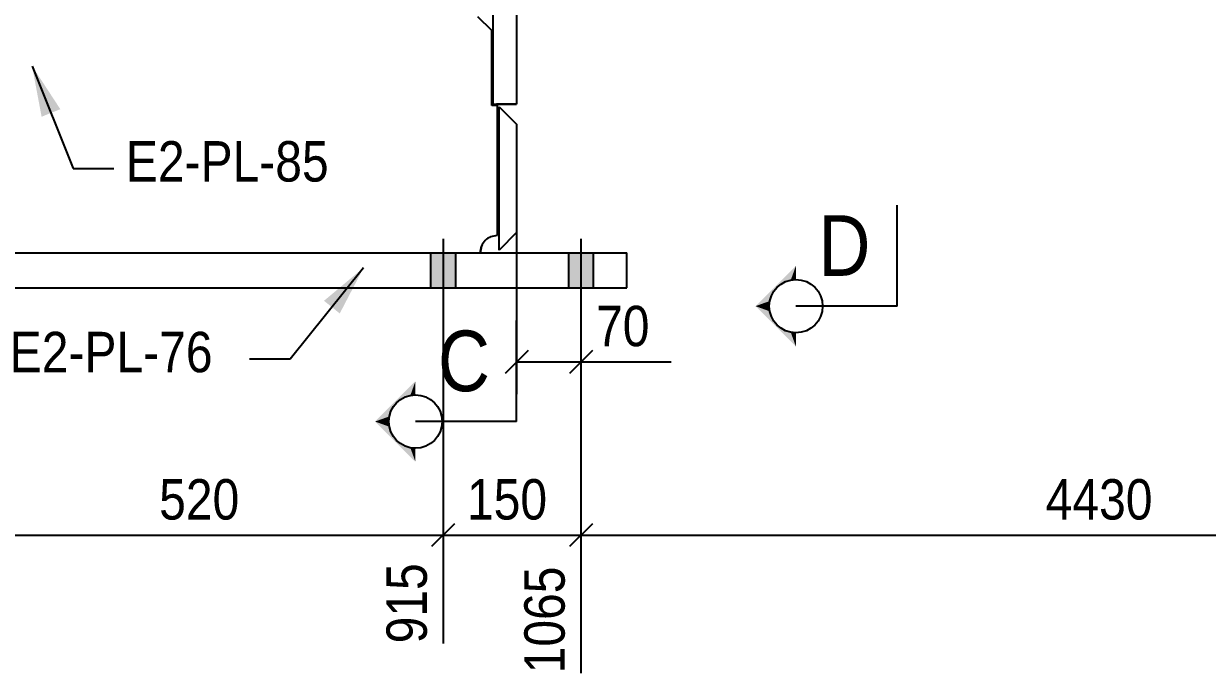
# Model space of a CAD drawing. Header units: millimetres. Extents: x 67 to 383, y 106 to 148.
# Drawn here: x 156.7 to 166.12, y 127.65 to 132.82 of the extents above; entities that cross this region are included whole.
import ezdxf

# ---------------------------------------------------------------- set-up
doc = ezdxf.new("R2010")
doc.units = ezdxf.units.MM
doc.linetypes.add('XKITLINE00', pattern=[0])
doc.styles.add('ARIAL', font='ARIAL.TTF')

msp = doc.modelspace()

# ---------------------------------------------------------------- linework, layer by layer
at = {"color": 2, "linetype": 'XKITLINE00'}
for p, q in [((160.4378, 132.1847), (160.4378, 134.2689)), ((160.6235, 134.2689), (160.6235, 132.1847)), ((160.4262, 132.7698), (160.3165, 132.8795)), ((160.4262, 132.1738), (160.4262, 132.7698)), ((160.4726, 132.1738), (160.4262, 132.1738)), ((160.4378, 132.1847), (160.6235, 132.1847)), ((160.4726, 131.1401), (160.4726, 132.1738)), ((160.4842, 131.0227), (160.4842, 132.1628)), ((160.4842, 132.1628), (160.6235, 132.0235)), ((160.6235, 132.0235), (160.6235, 131.162)), ((160.4193, 131.1295), (160.4726, 131.1401)), ((160.6235, 131.162), (160.4842, 131.0227)), ((160.3333, 131.0008), (160.3439, 131.0541)), ((154.7732, 131.0008), (161.5011, 131.0008)), ((161.5011, 130.7222), (161.5011, 131.0008)), ((154.7732, 130.7222), (161.5011, 130.7222))]:
    msp.add_line(p, q, dxfattribs=at)
at = {"linetype": 'XKITLINE00'}
for p, q in [((156.7681, 132.4869), (157.0959, 131.6724)), ((160.6235, 132.1847), (160.4627, 132.1847)), ((160.6235, 132.0239), (160.6235, 129.8748)), ((157.0959, 131.6724), (157.4177, 131.6724)), ((163.6513, 130.5759), (163.6513, 131.3803)), ((160.3439, 131.0541), (160.3333, 131.0008)), ((160.3498, 131.0664), (160.3439, 131.0541)), ((160.3439, 131.0541), (160.3439, 131.0541)), ((160.3568, 131.0782), (160.3498, 131.0664)), ((160.3649, 131.0892), (160.3568, 131.0782)), ((160.3741, 131.0993), (160.3649, 131.0892)), ((160.3781, 131.1029), (160.3741, 131.0993)), ((156.8637, 131.0008), (157.0329, 131.0008)), ((157.2022, 131.0008), (157.3714, 131.0008)), ((157.5407, 131.0008), (157.7099, 131.0008)), ((157.8792, 131.0008), (158.0484, 131.0008)), ((158.2177, 131.0008), (158.3869, 131.0008)), ((158.5562, 131.0008), (158.7254, 131.0008)), ((158.8947, 131.0008), (159.0639, 131.0008)), ((159.2332, 131.0008), (159.4024, 131.0008)), ((159.5717, 131.0008), (159.7409, 131.0008)), ((159.9102, 131.0008), (160.0794, 131.0008)), ((160.2487, 131.0008), (160.3333, 131.0008)), ((159.4056, 130.8818), (158.8212, 130.1545)), ((163.6513, 130.5759), (162.8469, 130.5759)), ((160.6235, 129.6575), (160.6235, 130.4619)), ((161.1355, 130.3407), (161.1355, 129.8748)), ((160.7146, 130.2232), (160.5325, 130.0412)), ((161.2265, 130.2232), (161.0444, 130.0412)), ((158.8212, 130.1545), (158.4994, 130.1545)), ((160.0385, 130.1165), (160.0385, 127.8918)), ((160.0385, 130.1165), (160.0385, 127.8918)), ((160.6235, 130.1322), (161.1355, 130.1322)), ((161.1355, 130.1322), (161.8541, 130.1322)), ((161.1355, 130.1322), (161.8541, 130.1322)), ((161.1355, 129.9576), (161.1355, 127.6532)), ((161.1355, 129.9576), (161.1355, 127.6532)), ((160.6235, 129.6575), (159.8191, 129.6575)), ((160.1295, 128.8436), (159.9475, 128.6616)), ((160.1295, 128.8436), (159.9581, 128.6722)), ((161.2265, 128.8436), (161.0444, 128.6616)), ((161.2265, 128.8436), (161.055, 128.6722)), ((156.2358, 128.7526), (160.0385, 128.7526)), ((160.0385, 128.7526), (161.1355, 128.7526)), ((161.1355, 128.7526), (169.4882, 128.7526))]:
    msp.add_line(p, q, dxfattribs=at)
at = {"color": 3, "linetype": 'XKITLINE00'}
for p, q in [((160.0385, 131.1111), (160.0385, 130.1185)), ((160.0385, 131.1111), (160.0385, 130.1185)), ((160.0385, 131.1111), (160.0385, 130.1185)), ((160.0385, 131.1111), (160.0385, 130.1185)), ((161.1355, 131.1111), (161.1355, 130.1185)), ((161.1355, 131.1111), (161.1355, 130.1185)), ((161.1355, 131.1111), (161.1355, 130.1185)), ((161.1355, 131.1111), (161.1355, 130.1185)), ((159.9398, 131.0008), (159.9398, 130.7222)), ((159.9398, 131.0008), (159.9398, 130.7222)), ((159.9398, 131.0008), (159.9398, 130.7222)), ((159.9398, 131.0008), (159.9398, 130.7222)), ((160.1372, 131.0008), (160.1372, 130.7222)), ((160.1372, 131.0008), (160.1372, 130.7222)), ((160.1372, 131.0008), (160.1372, 130.7222)), ((160.1372, 131.0008), (160.1372, 130.7222)), ((161.0367, 131.0008), (161.0367, 130.7222)), ((161.0367, 131.0008), (161.0367, 130.7222)), ((161.0367, 131.0008), (161.0367, 130.7222)), ((161.0367, 131.0008), (161.0367, 130.7222)), ((161.2342, 131.0008), (161.2342, 130.7222)), ((161.2342, 131.0008), (161.2342, 130.7222)), ((161.2342, 131.0008), (161.2342, 130.7222)), ((161.2342, 131.0008), (161.2342, 130.7222))]:
    msp.add_line(p, q, dxfattribs=at)
at = {"linetype": 'XKITLINE00'}
for centre in [(162.8469, 130.5759), (159.8191, 129.6575)]:
    msp.add_circle(centre, 0.2124, dxfattribs=at)
at = {"color": 2, "linetype": 'XKITLINE00'}
msp.add_arc((160.4726, 131.0008), 0.1393, 112.5, 157.5, dxfattribs=at)
for p in [(160.6235, 130.1322), (161.1355, 130.1322)]:
    msp.add_point(p)
at = {"color": 3}
for p in [(160.0385, 128.7526), (160.0385, 128.7526), (161.1355, 128.7526), (161.1355, 128.7526)]:
    msp.add_point(p, dxfattribs=at)
at = {"linetype": 'Continuous'}
for points in [[(156.7681, 132.4869), (156.9929, 132.1438), (156.7681, 132.4869), (156.8436, 132.0838)], [(159.4056, 130.8818), (159.2164, 130.5179), (159.4056, 130.8818), (159.091, 130.6187)], [(162.8469, 130.8977), (162.5251, 130.5759), (162.6839, 130.7096)], [(162.8469, 130.8977), (162.6839, 130.7096), (162.6978, 130.7249)], [(162.8469, 130.8977), (162.6978, 130.7249), (162.7132, 130.7389)], [(162.8469, 130.8977), (162.7132, 130.7389), (162.7298, 130.7513)], [(162.8469, 130.8977), (162.7298, 130.7513), (162.7475, 130.7621)], [(162.8469, 130.8977), (162.7475, 130.7621), (162.7662, 130.7711)], [(162.8469, 130.8977), (162.7662, 130.7711), (162.7857, 130.7783)], [(162.8469, 130.8977), (162.7857, 130.7783), (162.8057, 130.7835)], [(162.8469, 130.8977), (162.8057, 130.7835), (162.8262, 130.7869)], [(162.8469, 130.7883), (162.8469, 130.8977), (162.8262, 130.7869)], [(162.5251, 130.5759), (162.6715, 130.693), (162.6839, 130.7096)], [(162.5251, 130.5759), (162.6607, 130.6752), (162.6715, 130.693)], [(162.5251, 130.5759), (162.6517, 130.6566), (162.6607, 130.6752)], [(162.5251, 130.5759), (162.6445, 130.6371), (162.6517, 130.6566)], [(162.5251, 130.5759), (162.6392, 130.6171), (162.6445, 130.6371)], [(162.5251, 130.5759), (162.6359, 130.5966), (162.6392, 130.6171)], [(162.5251, 130.5759), (162.6345, 130.5759), (162.6359, 130.5966)], [(162.5251, 130.5759), (162.8469, 130.2541), (162.7126, 130.4122)], [(162.5251, 130.5759), (162.7126, 130.4122), (162.6971, 130.4261)], [(162.5251, 130.5759), (162.6971, 130.4261), (162.6832, 130.4416)], [(162.5251, 130.5759), (162.6832, 130.4416), (162.6708, 130.4582)], [(162.5251, 130.5759), (162.6708, 130.4582), (162.66, 130.4761)], [(162.5251, 130.5759), (162.66, 130.4761), (162.6511, 130.4948)], [(162.5251, 130.5759), (162.6511, 130.4948), (162.644, 130.5144)], [(162.5251, 130.5759), (162.644, 130.5144), (162.6388, 130.5346)], [(162.5251, 130.5759), (162.6388, 130.5346), (162.6357, 130.5551)], [(162.5251, 130.5759), (162.6357, 130.5551), (162.6345, 130.5759)], [(162.8469, 130.2541), (162.7292, 130.3998), (162.7126, 130.4122)], [(162.8469, 130.2541), (162.7471, 130.389), (162.7292, 130.3998)], [(162.8469, 130.2541), (162.7658, 130.3801), (162.7471, 130.389)], [(162.8469, 130.2541), (162.7854, 130.373), (162.7658, 130.3801)], [(162.8469, 130.2541), (162.8056, 130.3678), (162.7854, 130.373)], [(162.8469, 130.2541), (162.8261, 130.3647), (162.8056, 130.3678)], [(162.8469, 130.2541), (162.8469, 130.3635), (162.8261, 130.3647)], [(159.8191, 129.9792), (159.4974, 129.6575), (159.6561, 129.7912)], [(159.8191, 129.9792), (159.6561, 129.7912), (159.6701, 129.8065)], [(159.8191, 129.9792), (159.6701, 129.8065), (159.6854, 129.8205)], [(159.8191, 129.9792), (159.6854, 129.8205), (159.702, 129.8329)], [(159.8191, 129.9792), (159.702, 129.8329), (159.7198, 129.8436)], [(159.8191, 129.9792), (159.7198, 129.8436), (159.7385, 129.8526)], [(159.8191, 129.9792), (159.7385, 129.8526), (159.7579, 129.8598)], [(159.8191, 129.9792), (159.7579, 129.8598), (159.778, 129.8651)], [(159.8191, 129.9792), (159.778, 129.8651), (159.7984, 129.8685)], [(159.8191, 129.8698), (159.8191, 129.9792), (159.7984, 129.8685)], [(159.4974, 129.6575), (159.6437, 129.7745), (159.6561, 129.7912)], [(159.4974, 129.6575), (159.633, 129.7568), (159.6437, 129.7745)], [(159.4974, 129.6575), (159.6239, 129.7381), (159.633, 129.7568)], [(159.4974, 129.6575), (159.6168, 129.7187), (159.6239, 129.7381)], [(159.4974, 129.6575), (159.6115, 129.6986), (159.6168, 129.7187)], [(159.4974, 129.6575), (159.6081, 129.6782), (159.6115, 129.6986)], [(159.4974, 129.6575), (159.6068, 129.6575), (159.6081, 129.6782)], [(159.4974, 129.6575), (159.8191, 129.3357), (159.6848, 129.4937)], [(159.4974, 129.6575), (159.6848, 129.4937), (159.6694, 129.5077)], [(159.4974, 129.6575), (159.6694, 129.5077), (159.6554, 129.5231)], [(159.4974, 129.6575), (159.6554, 129.5231), (159.643, 129.5398)], [(159.4974, 129.6575), (159.643, 129.5398), (159.6323, 129.5576)], [(159.4974, 129.6575), (159.6323, 129.5576), (159.6233, 129.5764)], [(159.4974, 129.6575), (159.6233, 129.5764), (159.6162, 129.596)], [(159.4974, 129.6575), (159.6162, 129.596), (159.6111, 129.6161)], [(159.4974, 129.6575), (159.6111, 129.6161), (159.6079, 129.6367)], [(159.4974, 129.6575), (159.6079, 129.6367), (159.6068, 129.6575)], [(159.8191, 129.3357), (159.7015, 129.4813), (159.6848, 129.4937)], [(159.8191, 129.3357), (159.7193, 129.4706), (159.7015, 129.4813)], [(159.8191, 129.3357), (159.7381, 129.4616), (159.7193, 129.4706)], [(159.8191, 129.3357), (159.7576, 129.4546), (159.7381, 129.4616)], [(159.8191, 129.3357), (159.7778, 129.4494), (159.7576, 129.4546)], [(159.8191, 129.3357), (159.7984, 129.4463), (159.7778, 129.4494)], [(159.8191, 129.3357), (159.8191, 129.4451), (159.7984, 129.4463)]]:
    msp.add_solid(points, dxfattribs=at)
at = {"color": 3, "linetype": 'Continuous'}
for points in [[(159.9398, 130.7222), (160.1372, 130.7222), (160.1372, 131.0008)], [(159.9398, 130.7222), (160.1372, 131.0008), (159.9398, 131.0008)], [(159.9398, 130.7222), (160.1372, 130.7222), (160.1372, 131.0008)], [(159.9398, 130.7222), (160.1372, 131.0008), (159.9398, 131.0008)], [(159.9398, 130.7222), (160.1372, 130.7222), (160.1372, 131.0008)], [(159.9398, 130.7222), (160.1372, 131.0008), (159.9398, 131.0008)], [(159.9398, 130.7222), (160.1372, 130.7222), (160.1372, 131.0008)], [(159.9398, 130.7222), (160.1372, 131.0008), (159.9398, 131.0008)], [(161.0367, 130.7222), (161.2342, 130.7222), (161.2342, 131.0008)], [(161.0367, 130.7222), (161.2342, 131.0008), (161.0367, 131.0008)], [(161.0367, 130.7222), (161.2342, 130.7222), (161.2342, 131.0008)], [(161.0367, 130.7222), (161.2342, 131.0008), (161.0367, 131.0008)], [(161.0367, 130.7222), (161.2342, 130.7222), (161.2342, 131.0008)], [(161.0367, 130.7222), (161.2342, 131.0008), (161.0367, 131.0008)], [(161.0367, 130.7222), (161.2342, 130.7222), (161.2342, 131.0008)], [(161.0367, 130.7222), (161.2342, 131.0008), (161.0367, 131.0008)]]:
    msp.add_solid(points, dxfattribs=at)

# ---------------------------------------------------------------- texts
at = {"color": 3, "style": 'ARIAL', "width": 0.85}
for s, p in [('E2-PL-85', (157.5142, 131.5678)), ('70', (161.2561, 130.2569)), ('E2-PL-76', (156.5901, 130.0499)), ('520', (157.7792, 128.8773)), ('150', (160.229, 128.8773)), ('4430', (164.8345, 128.8773))]:
    msp.add_text(s, height=0.32177, dxfattribs=at).set_placement(p)
at = {"color": 1, "style": 'ARIAL', "width": 0.85}
for s, p in [('D', (163.0257, 130.8172)), ('C', (159.9979, 129.8988))]:
    msp.add_text(s, height=0.4827, dxfattribs=at).set_placement(p)
at = {"color": 3, "style": 'ARIAL', "width": 0.85}
for s, p in [('915', (159.9098, 127.8918)), ('1065', (161.0067, 127.6532))]:
    msp.add_text(s, height=0.32177, rotation=90.00021, dxfattribs=at).set_placement(p)

doc.saveas('drawing.dxf')
